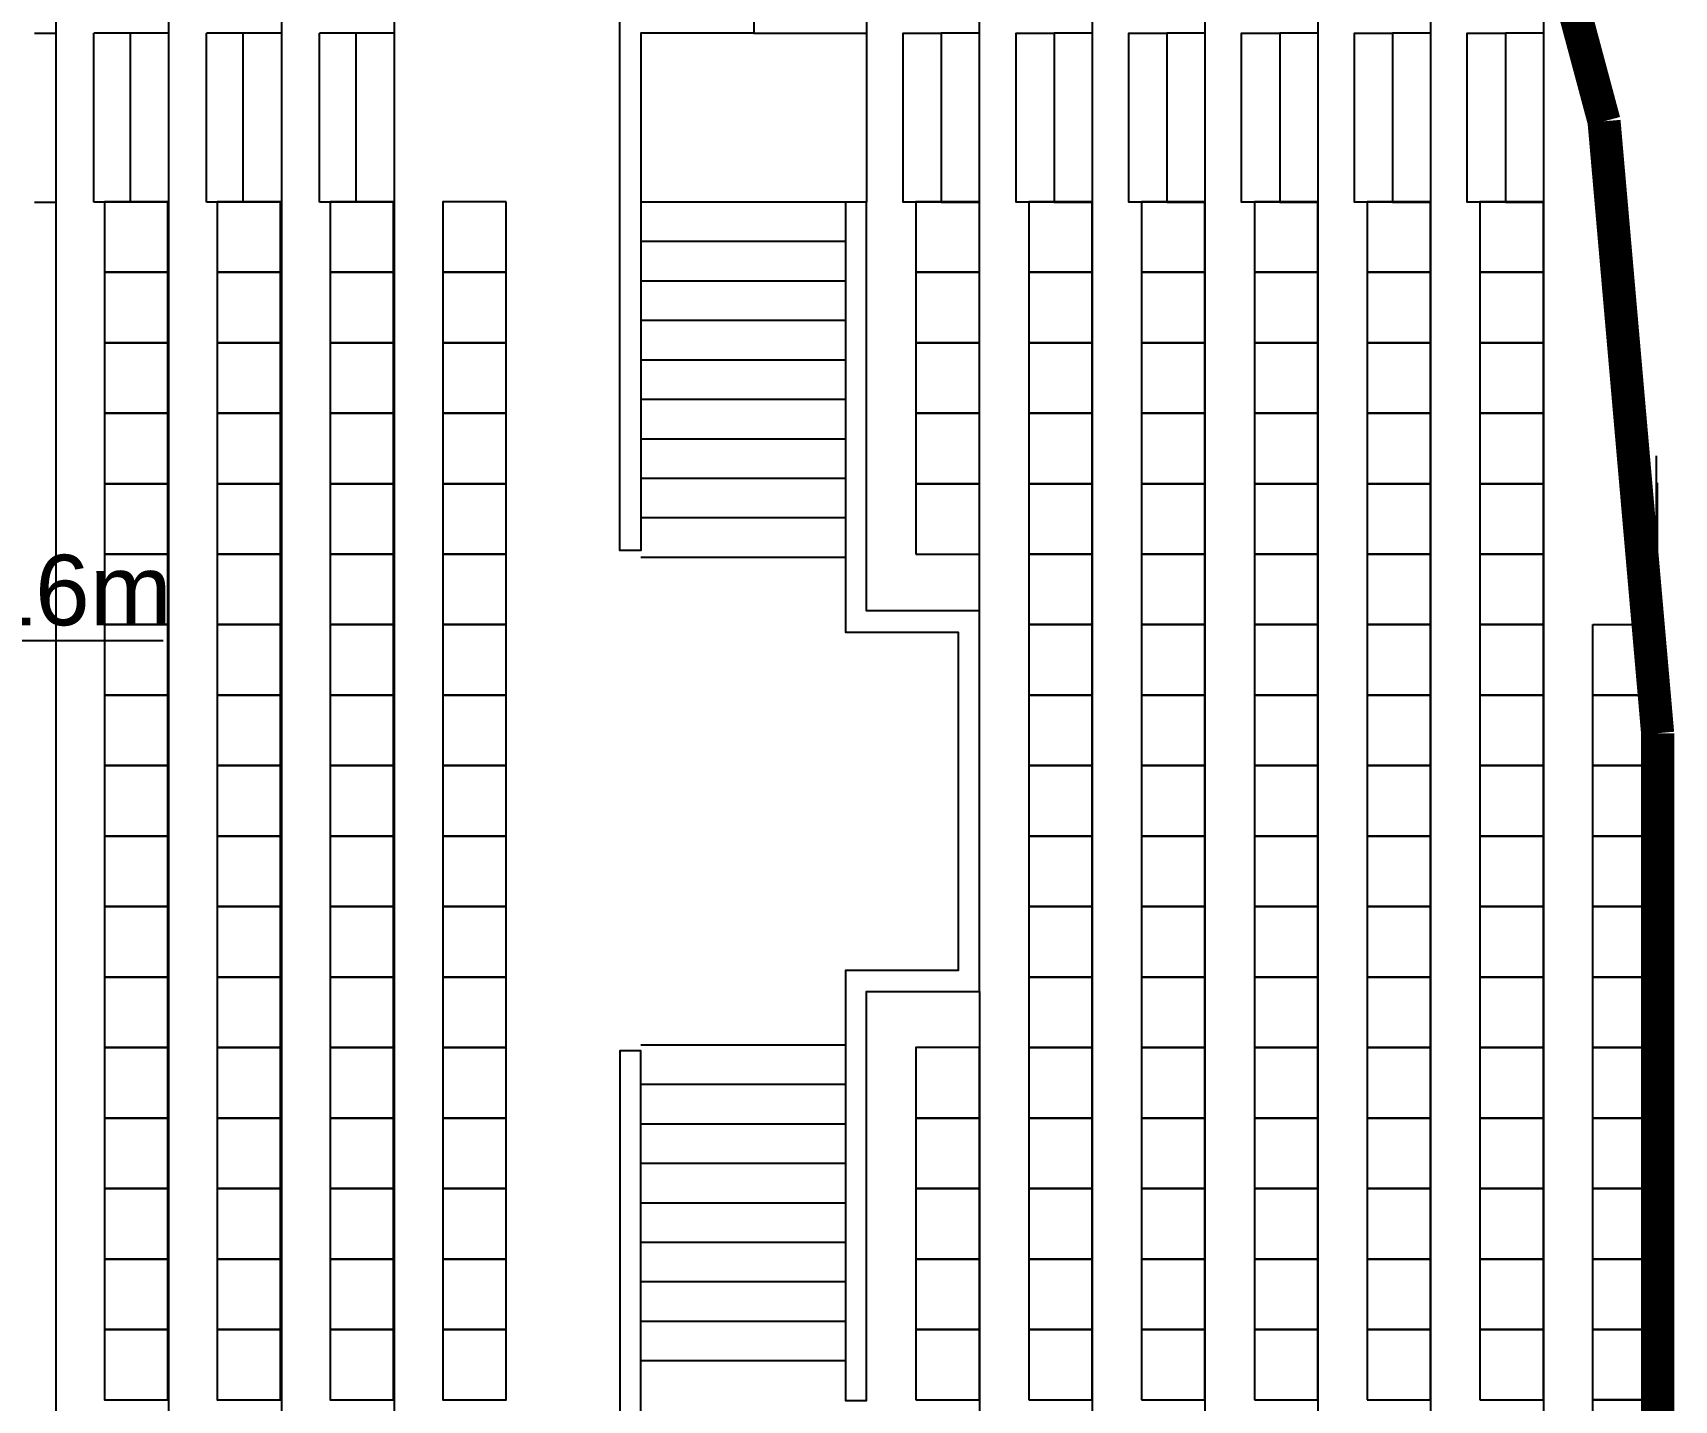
# Model space of a CAD drawing. Header units: millimetres. Extents: x -30921 to 91963, y -65754 to 26853.
# Drawn here: x 18766 to 30406, y -5669 to 4031 of the extents above; entities that cross this region are included whole.
import ezdxf

# ---------------------------------------------------------------- set-up
doc = ezdxf.new("R2010")
doc.units = ezdxf.units.MM
doc.header["$LTSCALE"] = 0.1
doc.header["$MEASUREMENT"] = 0
doc.layers.get('Defpoints').update_dxf_attribs({"linetype": 'CONTINUOUS'})
for name, color, linetype in [('GRADIN ESCALIER', 7, 'CONTINUOUS'), ('GRADINS_FIXES_BAS', 7, 'CONTINUOUS'), ('GRADINS_FIXES_HAUT', 7, 'CONTINUOUS'), ('SALLE CONTOUR', 7, 'CONTINUOUS')]:
    doc.layers.add(name, color=color, linetype=linetype)
doc.layers.add('PRE RIG COTATIONS', color=5, linetype='CONTINUOUS', lineweight=0)
doc.styles.add('Arial', font='arial.ttf')
doc.dimstyles.get("Standard").update_dxf_attribs({"dimtxt": 500, "dimasz": 200, "dimexe": 0.18, "dimexo": 0.0625, "dimgap": 100, "dimtad": 1, "dimtih": 1, "dimtoh": 1, "dimlfac": 0.001, "dimzin": 0, "dimdsep": 46, "dimtxsty": 'Arial', "dimcen": 0.09, "dimadec": 0, "dimazin": 0, "dimtfac": 1, "dimtofl": 0, "dimtmove": 2, "dimatfit": 3, "dimfxl": 0.18, "dimtolj": 1, "dimtzin": 0, "dimarcsym": 0})

# ---------------------------------------------------------------- blocks, each defined once
blk = doc.blocks.new('*D93')
at = {"layer": 'Defpoints', "color": 0, "linetype": 'Continuous', "transparency": 16777216}
for p in [(3084, -223), (17382, -280), (0, -14388)]:
    blk.add_point(p, dxfattribs=at)
at = {"layer": 'PRE RIG COTATIONS', "color": 0, "linetype": 'Continuous', "lineweight": -2, "transparency": 16777216}
for p, q in [((3084, -223), (16582, -223)), ((16582, -223), (16982, -280)), ((16982, -280), (19691, -280))]:
    blk.add_line(p, q, dxfattribs=at)
at = {"layer": 'PRE RIG COTATIONS', "color": 0, "linetype": 'Continuous', "transparency": 16777216, "insert": (18587, 75), "char_height": 500, "attachment_point": 5, "style": 'Arial'}
blk.add_mtext('\\A1;14.16m', dxfattribs=at)

msp = doc.modelspace()

# ---------------------------------------------------------------- linework, layer by layer
at = {"layer": 'GRADIN ESCALIER', "color": 7, "linetype": 'Continuous'}
for p, q in [((24678.371, 8359.876), (24678.371, 2829.876)), ((25478.371, -70.124), (25478.371, 8359.876)), ((26278.372, 8359.876), (26278.372, -22580.124)), ((27078.372, 8359.876), (27078.372, -20820.124)), ((27878.372, 8359.876), (27878.372, -20820.124)), ((28678.372, 8189.876), (28678.372, -20820.124)), ((29478.371, 5819.876), (29478.371, -20820.124)), ((18778.371, 4029.876), (18928.371, 4029.876)), ((18778.371, 4029.876), (18928.371, 4029.876)), ((19198.371, 2829.876), (19198.371, 4029.876)), ((19728.371, 4029.876), (19198.371, 4029.876)), ((19458.372, 2829.876), (19458.372, 4029.876)), ((19998.371, 2829.876), (19998.371, 4029.876)), ((20528.371, 4029.876), (19998.371, 4029.876)), ((20258.372, 2829.876), (20258.372, 4029.876)), ((20798.371, 2829.876), (20798.371, 4029.876)), ((21328.371, 4029.876), (20798.371, 4029.876)), ((21058.372, 2829.876), (21058.372, 4029.876)), ((23878.371, 4029.876), (24678.371, 4029.876)), ((18778.371, 2829.876), (18928.371, 2829.876)), ((18778.371, 2829.876), (18928.371, 2829.876)), ((19728.371, 2829.876), (19198.371, 2829.876)), ((20528.371, 2829.876), (19998.371, 2829.876)), ((21328.371, 2829.876), (20798.371, 2829.876)), ((24528.372, 2829.876), (23078.372, 2829.876)), ((25208.372, 2829.876), (25478.371, 2829.876)), ((26008.372, 2829.876), (26278.372, 2829.876)), ((26808.372, 2829.876), (27078.372, 2829.876)), ((27608.371, 2829.876), (27878.372, 2829.876)), ((28408.372, 2829.876), (28678.372, 2829.876)), ((29208.372, 2829.876), (29478.371, 2829.876)), ((24528.372, 2549.876), (23078.372, 2549.876)), ((24528.372, 2269.876), (23078.372, 2269.876)), ((24528.372, 1989.876), (23078.372, 1989.876)), ((24528.372, 1709.876), (23078.372, 1709.876)), ((24528.372, 1429.876), (23078.372, 1429.876)), ((24528.372, 1149.876), (23078.372, 1149.876)), ((30278.372, 1029.876), (30278.372, -20820.124)), ((24528.372, 869.876), (23078.372, 869.876)), ((30288.371, -42480.124), (30288.371, 839.876)), ((24528.372, 589.876), (23078.372, 589.876)), ((24528.372, 309.876), (23078.372, 309.876)), ((25478.371, -2770.124), (25478.371, -19060.124)), ((24528.372, -3150.124), (23078.372, -3150.124)), ((24528.372, -3430.124), (23078.372, -3430.124)), ((24528.372, -3710.124), (23078.372, -3710.124)), ((24528.372, -3990.124), (23078.372, -3990.124)), ((24528.372, -4270.124), (23078.372, -4270.124)), ((24528.372, -4550.124), (23078.372, -4550.124)), ((24528.372, -4830.124), (23078.372, -4830.124)), ((24528.372, -5110.124), (23078.372, -5110.124)), ((24528.372, -5390.124), (23078.372, -5390.124))]:
    msp.add_line(p, q, dxfattribs=at)
for points in [[(18928.371, 8369.876), (18928.371, -50000.124)], [(19728.371, 8369.876), (19728.371, -50000.124)], [(20528.371, 8369.876), (20528.371, -50000.124)], [(21328.371, 8369.876), (21328.371, -50010.124)], [(25478.371, 4029.876), (25208.372, 4029.876), (25208.372, 2829.876), (24938.372, 2829.876), (24938.372, 4029.876), (25208.372, 4029.876)], [(26278.372, 4029.876), (26008.372, 4029.876), (26008.372, 2829.876), (25738.372, 2829.876), (25738.372, 4029.876), (26008.372, 4029.876)], [(27078.372, 4029.876), (26808.372, 4029.876), (26808.372, 2829.876), (26538.371, 2829.876), (26538.371, 4029.876), (26808.372, 4029.876)], [(27878.372, 4029.876), (27608.371, 4029.876), (27608.371, 2829.876), (27338.371, 2829.876), (27338.371, 4029.876), (27608.371, 4029.876)], [(28678.372, 4029.876), (28408.372, 4029.876), (28408.372, 2829.876), (28138.371, 2829.876), (28138.371, 4029.876), (28408.372, 4029.876)], [(29478.371, 4029.876), (29208.372, 4029.876), (29208.372, 2829.876), (28938.372, 2829.876), (28938.372, 4029.876), (29208.372, 4029.876)]]:
    msp.add_lwpolyline(points, dxfattribs=at)
for points in [[(23878.371, 4029.876), (23078.372, 4029.876), (23078.372, 359.876), (22928.371, 359.876), (22928.371, 4179.876), (23878.371, 4179.876)], [(24678.371, 2829.876), (24528.372, 2829.876), (24528.372, -220.124), (25328.372, -220.124), (25328.372, -2620.124), (24528.372, -2620.124), (24528.372, -5670.124), (24678.371, -5670.124), (24678.371, -2770.124), (25478.371, -2770.124), (25478.371, -2620.124), (25478.371, -220.124), (25478.371, -70.124), (24678.371, -70.124)], [(23878.371, -6870.124), (23078.372, -6870.124), (23078.372, -3190.124), (22928.371, -3190.124), (22928.371, -7020.124), (23878.371, -7020.124)]]:
    msp.add_lwpolyline(points, close=True, dxfattribs=at)
at = {"layer": 'GRADINS_FIXES_BAS', "color": 7, "linetype": 'Continuous'}
for points in [[(19723.371, 2832.876), (19273.371, 2832.876), (19273.371, 2332.876), (19723.371, 2332.876)], [(20523.372, 2832.876), (20073.372, 2832.876), (20073.372, 2332.876), (20523.372, 2332.876)], [(21323.372, 2832.876), (20873.371, 2832.876), (20873.371, 2332.876), (21323.372, 2332.876)], [(22123.371, 2832.876), (21673.371, 2832.876), (21673.371, 2332.876), (22123.371, 2332.876)], [(19723.371, 2332.876), (19273.371, 2332.876), (19273.371, 1832.876), (19723.371, 1832.876)], [(20523.372, 2332.876), (20073.372, 2332.876), (20073.372, 1832.876), (20523.372, 1832.876)], [(21323.372, 2332.876), (20873.371, 2332.876), (20873.371, 1832.876), (21323.372, 1832.876)], [(22123.371, 2332.876), (21673.371, 2332.876), (21673.371, 1832.876), (22123.371, 1832.876)], [(19723.371, 1832.876), (19273.371, 1832.876), (19273.371, 1332.876), (19723.371, 1332.876)], [(20523.372, 1832.876), (20073.372, 1832.876), (20073.372, 1332.876), (20523.372, 1332.876)], [(21323.372, 1832.876), (20873.371, 1832.876), (20873.371, 1332.876), (21323.372, 1332.876)], [(22123.371, 1832.876), (21673.371, 1832.876), (21673.371, 1332.876), (22123.371, 1332.876)], [(19723.371, 1332.876), (19273.371, 1332.876), (19273.371, 832.876), (19723.371, 832.876)], [(20523.372, 1332.876), (20073.372, 1332.876), (20073.372, 832.876), (20523.372, 832.876)], [(21323.372, 1332.876), (20873.371, 1332.876), (20873.371, 832.876), (21323.372, 832.876)], [(22123.371, 1332.876), (21673.371, 1332.876), (21673.371, 832.876), (22123.371, 832.876)], [(19723.371, 832.876), (19273.371, 832.876), (19273.371, 332.876), (19723.371, 332.876)], [(20523.372, 832.876), (20073.372, 832.876), (20073.372, 332.876), (20523.372, 332.876)], [(21323.372, 832.876), (20873.371, 832.876), (20873.371, 332.876), (21323.372, 332.876)], [(22123.371, 832.876), (21673.371, 832.876), (21673.371, 332.876), (22123.371, 332.876)], [(19723.371, 332.876), (19273.371, 332.876), (19273.371, -167.124), (19723.371, -167.124)], [(20523.372, 332.876), (20073.372, 332.876), (20073.372, -167.124), (20523.372, -167.124)], [(21323.372, 332.876), (20873.371, 332.876), (20873.371, -167.124), (21323.372, -167.124)], [(22123.371, 332.876), (21673.371, 332.876), (21673.371, -167.124), (22123.371, -167.124)], [(19723.371, -167.124), (19273.371, -167.124), (19273.371, -667.124), (19723.371, -667.124)], [(20523.372, -167.124), (20073.372, -167.124), (20073.372, -667.124), (20523.372, -667.124)], [(21323.372, -167.124), (20873.371, -167.124), (20873.371, -667.124), (21323.372, -667.124)], [(22123.371, -167.124), (21673.371, -167.124), (21673.371, -667.124), (22123.371, -667.124)], [(19723.371, -667.124), (19273.371, -667.124), (19273.371, -1167.124), (19723.371, -1167.124)], [(20523.372, -667.124), (20073.372, -667.124), (20073.372, -1167.124), (20523.372, -1167.124)], [(21323.372, -667.124), (20873.371, -667.124), (20873.371, -1167.124), (21323.372, -1167.124)], [(22123.371, -667.124), (21673.371, -667.124), (21673.371, -1167.124), (22123.371, -1167.124)], [(19723.371, -1167.124), (19273.371, -1167.124), (19273.371, -1667.124), (19723.371, -1667.124)], [(20523.372, -1167.124), (20073.372, -1167.124), (20073.372, -1667.124), (20523.372, -1667.124)], [(21323.372, -1167.124), (20873.371, -1167.124), (20873.371, -1667.124), (21323.372, -1667.124)], [(22123.371, -1167.124), (21673.371, -1167.124), (21673.371, -1667.124), (22123.371, -1667.124)], [(19723.371, -1667.124), (19273.371, -1667.124), (19273.371, -2167.124), (19723.371, -2167.124)], [(20523.372, -1667.124), (20073.372, -1667.124), (20073.372, -2167.124), (20523.372, -2167.124)], [(21323.372, -1667.124), (20873.371, -1667.124), (20873.371, -2167.124), (21323.372, -2167.124)], [(22123.371, -1667.124), (21673.371, -1667.124), (21673.371, -2167.124), (22123.371, -2167.124)], [(19723.371, -2167.124), (19273.371, -2167.124), (19273.371, -2667.124), (19723.371, -2667.124)], [(20523.372, -2167.124), (20073.372, -2167.124), (20073.372, -2667.124), (20523.372, -2667.124)], [(21323.372, -2167.124), (20873.371, -2167.124), (20873.371, -2667.124), (21323.372, -2667.124)], [(22123.371, -2167.124), (21673.371, -2167.124), (21673.371, -2667.124), (22123.371, -2667.124)], [(19723.371, -2667.124), (19273.371, -2667.124), (19273.371, -3167.124), (19723.371, -3167.124)], [(20523.372, -2667.124), (20073.372, -2667.124), (20073.372, -3167.124), (20523.372, -3167.124)], [(21323.372, -2667.124), (20873.371, -2667.124), (20873.371, -3167.124), (21323.372, -3167.124)], [(22123.371, -2667.124), (21673.371, -2667.124), (21673.371, -3167.124), (22123.371, -3167.124)], [(19723.371, -3167.124), (19273.371, -3167.124), (19273.371, -3667.124), (19723.371, -3667.124)], [(20523.372, -3167.124), (20073.372, -3167.124), (20073.372, -3667.124), (20523.372, -3667.124)], [(21323.372, -3167.124), (20873.371, -3167.124), (20873.371, -3667.124), (21323.372, -3667.124)], [(22123.371, -3167.124), (21673.371, -3167.124), (21673.371, -3667.124), (22123.371, -3667.124)], [(19723.371, -3667.124), (19273.371, -3667.124), (19273.371, -4167.124), (19723.371, -4167.124)], [(20523.372, -3667.124), (20073.372, -3667.124), (20073.372, -4167.124), (20523.372, -4167.124)], [(21323.372, -3667.124), (20873.371, -3667.124), (20873.371, -4167.124), (21323.372, -4167.124)], [(22123.371, -3667.124), (21673.371, -3667.124), (21673.371, -4167.124), (22123.371, -4167.124)], [(19723.371, -4167.124), (19273.371, -4167.124), (19273.371, -4667.124), (19723.371, -4667.124)], [(20523.372, -4167.124), (20073.372, -4167.124), (20073.372, -4667.124), (20523.372, -4667.124)], [(21323.372, -4167.124), (20873.371, -4167.124), (20873.371, -4667.124), (21323.372, -4667.124)], [(22123.371, -4167.124), (21673.371, -4167.124), (21673.371, -4667.124), (22123.371, -4667.124)], [(19723.371, -4667.124), (19273.371, -4667.124), (19273.371, -5167.124), (19723.371, -5167.124)], [(20523.372, -4667.124), (20073.372, -4667.124), (20073.372, -5167.124), (20523.372, -5167.124)], [(21323.372, -4667.124), (20873.371, -4667.124), (20873.371, -5167.124), (21323.372, -5167.124)], [(22123.371, -4667.124), (21673.371, -4667.124), (21673.371, -5167.124), (22123.371, -5167.124)], [(19723.371, -5167.124), (19273.371, -5167.124), (19273.371, -5667.124), (19723.371, -5667.124)], [(20523.372, -5167.124), (20073.372, -5167.124), (20073.372, -5667.124), (20523.372, -5667.124)], [(21323.372, -5167.124), (20873.371, -5167.124), (20873.371, -5667.124), (21323.372, -5667.124)], [(22123.371, -5167.124), (21673.371, -5167.124), (21673.371, -5667.124), (22123.371, -5667.124)]]:
    msp.add_lwpolyline(points, close=True, dxfattribs=at)
at = {"layer": 'GRADINS_FIXES_HAUT', "color": 7, "linetype": 'Continuous'}
for points in [[(25028.372, 2332.876), (25478.371, 2332.876), (25478.371, 2832.876), (25028.372, 2832.876)], [(25828.372, 2332.876), (26278.372, 2332.876), (26278.372, 2832.876), (25828.372, 2832.876)], [(26628.372, 2332.876), (27078.372, 2332.876), (27078.372, 2832.876), (26628.372, 2832.876)], [(27428.372, 2332.876), (27878.372, 2332.876), (27878.372, 2832.876), (27428.372, 2832.876)], [(28228.371, 2332.876), (28678.372, 2332.876), (28678.372, 2832.876), (28228.371, 2832.876)], [(29028.372, 2332.876), (29478.371, 2332.876), (29478.371, 2832.876), (29028.372, 2832.876)], [(25028.372, 1832.876), (25478.371, 1832.876), (25478.371, 2332.876), (25028.372, 2332.876)], [(25828.372, 1832.876), (26278.372, 1832.876), (26278.372, 2332.876), (25828.372, 2332.876)], [(26628.372, 1832.876), (27078.372, 1832.876), (27078.372, 2332.876), (26628.372, 2332.876)], [(27428.372, 1832.876), (27878.372, 1832.876), (27878.372, 2332.876), (27428.372, 2332.876)], [(28228.371, 1832.876), (28678.372, 1832.876), (28678.372, 2332.876), (28228.371, 2332.876)], [(29028.372, 1832.876), (29478.371, 1832.876), (29478.371, 2332.876), (29028.372, 2332.876)], [(25028.372, 1332.876), (25478.371, 1332.876), (25478.371, 1832.876), (25028.372, 1832.876)], [(25828.372, 1332.876), (26278.372, 1332.876), (26278.372, 1832.876), (25828.372, 1832.876)], [(26628.372, 1332.876), (27078.372, 1332.876), (27078.372, 1832.876), (26628.372, 1832.876)], [(27428.372, 1332.876), (27878.372, 1332.876), (27878.372, 1832.876), (27428.372, 1832.876)], [(28228.371, 1332.876), (28678.372, 1332.876), (28678.372, 1832.876), (28228.371, 1832.876)], [(29028.372, 1332.876), (29478.371, 1332.876), (29478.371, 1832.876), (29028.372, 1832.876)], [(25028.372, 832.876), (25478.371, 832.876), (25478.371, 1332.876), (25028.372, 1332.876)], [(25828.372, 832.876), (26278.372, 832.876), (26278.372, 1332.876), (25828.372, 1332.876)], [(26628.372, 832.876), (27078.372, 832.876), (27078.372, 1332.876), (26628.372, 1332.876)], [(27428.372, 832.876), (27878.372, 832.876), (27878.372, 1332.876), (27428.372, 1332.876)], [(28228.371, 832.876), (28678.372, 832.876), (28678.372, 1332.876), (28228.371, 1332.876)], [(29028.372, 832.876), (29478.371, 832.876), (29478.371, 1332.876), (29028.372, 1332.876)], [(25028.372, 332.876), (25478.371, 332.876), (25478.371, 832.876), (25028.372, 832.876)], [(25828.372, 332.876), (26278.372, 332.876), (26278.372, 832.876), (25828.372, 832.876)], [(26628.372, 332.876), (27078.372, 332.876), (27078.372, 832.876), (26628.372, 832.876)], [(27428.372, 332.876), (27878.372, 332.876), (27878.372, 832.876), (27428.372, 832.876)], [(28228.371, 332.876), (28678.372, 332.876), (28678.372, 832.876), (28228.371, 832.876)], [(29028.372, 332.876), (29478.371, 332.876), (29478.371, 832.876), (29028.372, 832.876)], [(25828.372, -167.124), (26278.372, -167.124), (26278.372, 332.876), (25828.372, 332.876)], [(26628.372, -167.124), (27078.372, -167.124), (27078.372, 332.876), (26628.372, 332.876)], [(27428.372, -167.124), (27878.372, -167.124), (27878.372, 332.876), (27428.372, 332.876)], [(28228.371, -167.124), (28678.372, -167.124), (28678.372, 332.876), (28228.371, 332.876)], [(29028.372, -167.124), (29478.371, -167.124), (29478.371, 332.876), (29028.372, 332.876)], [(25828.372, -667.124), (26278.372, -667.124), (26278.372, -167.124), (25828.372, -167.124)], [(26628.372, -667.124), (27078.372, -667.124), (27078.372, -167.124), (26628.372, -167.124)], [(27428.372, -667.124), (27878.372, -667.124), (27878.372, -167.124), (27428.372, -167.124)], [(28228.371, -667.124), (28678.372, -667.124), (28678.372, -167.124), (28228.371, -167.124)], [(29028.372, -667.124), (29478.371, -667.124), (29478.371, -167.124), (29028.372, -167.124)], [(29828.372, -167.124), (30278.372, -167.124), (30278.372, -667.124), (29828.372, -667.124)], [(25828.372, -1167.124), (26278.372, -1167.124), (26278.372, -667.124), (25828.372, -667.124)], [(26628.372, -1167.124), (27078.372, -1167.124), (27078.372, -667.124), (26628.372, -667.124)], [(27428.372, -1167.124), (27878.372, -1167.124), (27878.372, -667.124), (27428.372, -667.124)], [(28228.371, -1167.124), (28678.372, -1167.124), (28678.372, -667.124), (28228.371, -667.124)], [(29028.372, -1167.124), (29478.371, -1167.124), (29478.371, -667.124), (29028.372, -667.124)], [(29828.372, -667.124), (30278.372, -667.124), (30278.372, -1167.124), (29828.372, -1167.124)], [(25828.372, -1667.124), (26278.372, -1667.124), (26278.372, -1167.124), (25828.372, -1167.124)], [(26628.372, -1667.124), (27078.372, -1667.124), (27078.372, -1167.124), (26628.372, -1167.124)], [(27428.372, -1667.124), (27878.372, -1667.124), (27878.372, -1167.124), (27428.372, -1167.124)], [(28228.371, -1667.124), (28678.372, -1667.124), (28678.372, -1167.124), (28228.371, -1167.124)], [(29028.372, -1667.124), (29478.371, -1667.124), (29478.371, -1167.124), (29028.372, -1167.124)], [(29828.372, -1167.124), (30278.372, -1167.124), (30278.372, -1667.124), (29828.372, -1667.124)], [(25828.372, -2167.124), (26278.372, -2167.124), (26278.372, -1667.124), (25828.372, -1667.124)], [(26628.372, -2167.124), (27078.372, -2167.124), (27078.372, -1667.124), (26628.372, -1667.124)], [(27428.372, -2167.124), (27878.372, -2167.124), (27878.372, -1667.124), (27428.372, -1667.124)], [(28228.371, -2167.124), (28678.372, -2167.124), (28678.372, -1667.124), (28228.371, -1667.124)], [(29028.372, -2167.124), (29478.371, -2167.124), (29478.371, -1667.124), (29028.372, -1667.124)], [(29828.372, -1667.124), (30278.372, -1667.124), (30278.372, -2167.124), (29828.372, -2167.124)], [(25828.372, -2667.124), (26278.372, -2667.124), (26278.372, -2167.124), (25828.372, -2167.124)], [(26628.372, -2667.124), (27078.372, -2667.124), (27078.372, -2167.124), (26628.372, -2167.124)], [(27428.372, -2667.124), (27878.372, -2667.124), (27878.372, -2167.124), (27428.372, -2167.124)], [(28228.371, -2667.124), (28678.372, -2667.124), (28678.372, -2167.124), (28228.371, -2167.124)], [(29028.372, -2667.124), (29478.371, -2667.124), (29478.371, -2167.124), (29028.372, -2167.124)], [(29828.372, -2167.124), (30278.372, -2167.124), (30278.372, -2667.124), (29828.372, -2667.124)], [(25828.372, -3167.124), (26278.372, -3167.124), (26278.372, -2667.124), (25828.372, -2667.124)], [(26628.372, -3167.124), (27078.372, -3167.124), (27078.372, -2667.124), (26628.372, -2667.124)], [(27428.372, -3167.124), (27878.372, -3167.124), (27878.372, -2667.124), (27428.372, -2667.124)], [(28228.371, -3167.124), (28678.372, -3167.124), (28678.372, -2667.124), (28228.371, -2667.124)], [(29028.372, -3167.124), (29478.371, -3167.124), (29478.371, -2667.124), (29028.372, -2667.124)], [(29828.372, -2667.124), (30278.372, -2667.124), (30278.372, -3167.124), (29828.372, -3167.124)], [(25028.372, -3667.124), (25478.371, -3667.124), (25478.371, -3167.124), (25028.372, -3167.124)], [(25828.372, -3667.124), (26278.372, -3667.124), (26278.372, -3167.124), (25828.372, -3167.124)], [(26628.372, -3667.124), (27078.372, -3667.124), (27078.372, -3167.124), (26628.372, -3167.124)], [(27428.372, -3667.124), (27878.372, -3667.124), (27878.372, -3167.124), (27428.372, -3167.124)], [(28228.371, -3667.124), (28678.372, -3667.124), (28678.372, -3167.124), (28228.371, -3167.124)], [(29028.372, -3667.124), (29478.371, -3667.124), (29478.371, -3167.124), (29028.372, -3167.124)], [(29828.372, -3167.124), (30278.372, -3167.124), (30278.372, -3667.124), (29828.372, -3667.124)], [(25028.372, -4167.124), (25478.371, -4167.124), (25478.371, -3667.124), (25028.372, -3667.124)], [(25828.372, -4167.124), (26278.372, -4167.124), (26278.372, -3667.124), (25828.372, -3667.124)], [(26628.372, -4167.124), (27078.372, -4167.124), (27078.372, -3667.124), (26628.372, -3667.124)], [(27428.372, -4167.124), (27878.372, -4167.124), (27878.372, -3667.124), (27428.372, -3667.124)], [(28228.371, -4167.124), (28678.372, -4167.124), (28678.372, -3667.124), (28228.371, -3667.124)], [(29028.372, -4167.124), (29478.371, -4167.124), (29478.371, -3667.124), (29028.372, -3667.124)], [(29828.372, -3667.124), (30278.372, -3667.124), (30278.372, -4167.124), (29828.372, -4167.124)], [(25028.372, -4667.124), (25478.371, -4667.124), (25478.371, -4167.124), (25028.372, -4167.124)], [(25828.372, -4667.124), (26278.372, -4667.124), (26278.372, -4167.124), (25828.372, -4167.124)], [(26628.372, -4667.124), (27078.372, -4667.124), (27078.372, -4167.124), (26628.372, -4167.124)], [(27428.372, -4667.124), (27878.372, -4667.124), (27878.372, -4167.124), (27428.372, -4167.124)], [(28228.371, -4667.124), (28678.372, -4667.124), (28678.372, -4167.124), (28228.371, -4167.124)], [(29028.372, -4667.124), (29478.371, -4667.124), (29478.371, -4167.124), (29028.372, -4167.124)], [(29828.372, -4167.124), (30278.372, -4167.124), (30278.372, -4667.124), (29828.372, -4667.124)], [(25028.372, -5167.124), (25478.371, -5167.124), (25478.371, -4667.124), (25028.372, -4667.124)], [(25828.372, -5167.124), (26278.372, -5167.124), (26278.372, -4667.124), (25828.372, -4667.124)], [(26628.372, -5167.124), (27078.372, -5167.124), (27078.372, -4667.124), (26628.372, -4667.124)], [(27428.372, -5167.124), (27878.372, -5167.124), (27878.372, -4667.124), (27428.372, -4667.124)], [(28228.371, -5167.124), (28678.372, -5167.124), (28678.372, -4667.124), (28228.371, -4667.124)], [(29028.372, -5167.124), (29478.371, -5167.124), (29478.371, -4667.124), (29028.372, -4667.124)], [(29828.372, -4667.124), (30278.372, -4667.124), (30278.372, -5167.124), (29828.372, -5167.124)], [(25028.372, -5667.124), (25478.371, -5667.124), (25478.371, -5167.124), (25028.372, -5167.124)], [(25828.372, -5667.124), (26278.372, -5667.124), (26278.372, -5167.124), (25828.372, -5167.124)], [(26628.372, -5667.124), (27078.372, -5667.124), (27078.372, -5167.124), (26628.372, -5167.124)], [(27428.372, -5667.124), (27878.372, -5667.124), (27878.372, -5167.124), (27428.372, -5167.124)], [(28228.371, -5667.124), (28678.372, -5667.124), (28678.372, -5167.124), (28228.371, -5167.124)], [(29028.372, -5667.124), (29478.371, -5667.124), (29478.371, -5167.124), (29028.372, -5167.124)], [(29828.372, -5167.124), (30278.372, -5167.124), (30278.372, -5667.124), (29828.372, -5667.124)], [(29828.372, -5667.124), (30278.372, -5667.124), (30278.372, -6167.124), (29828.372, -6167.124)]]:
    msp.add_lwpolyline(points, close=True, dxfattribs=at)
at = {"layer": 'SALLE CONTOUR', "color": 7, "linetype": 'Continuous', "const_width": 234.696}
for points in [[(28780.371, 7613.876), (29908.371, 3403.876)], [(29908.371, 3403.876), (30288.371, -937.124)], [(30288.371, -40637.124), (30288.371, -937.124)]]:
    msp.add_lwpolyline(points, dxfattribs=at)

# ---------------------------------------------------------------- dimensions: what is measured, and where the dimension line sits
at = {"layer": 'PRE RIG COTATIONS', "linetype": 'Continuous'}
dim = msp.add_ordinate_dim(feature_location=(3084.376, -223.304), offset=(14298.096, -57.059), dtype=0, origin=(-0.129, -14387.952), dimstyle='STANDARD', override={"dimpost": 'm'}, dxfattribs=at)
dim.commit()
dim.dimension.update_dxf_attribs({"geometry": '*D93', "text_midpoint": (18586.837, 74.923)})

doc.saveas('drawing.dxf')
